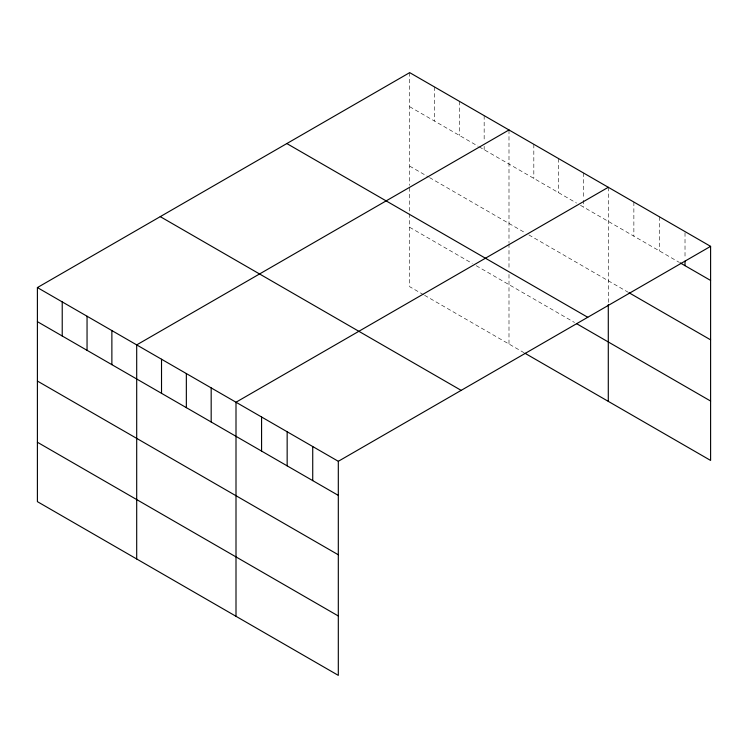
<?xml version="1.0" encoding="UTF-8"?>
<svg xmlns="http://www.w3.org/2000/svg" width="748" height="748" viewBox="0 0 748 748"><rect width="100%" height="100%" fill="white"/><g stroke="black" fill="none" stroke-linecap="round" stroke-linejoin="round"><path stroke-width="0.56" stroke-dasharray="3.74 2.81" d="M409.689 106.721L478.206 146.281M479.197 146.851L576.512 203.035M580.485 205.326L679.119 262.277M409.689 166.112L428.557 177.005M429.548 177.585L524.881 232.619M528.855 234.909L627.965 292.131M409.689 227.308L472.25 263.427M476.224 265.718L574.529 322.472M423.592 294.731L409.689 286.699L409.689 186.514M424.584 295.301L523.89 352.635M685.018 232.722L685.018 258.864M659.446 216.827L659.446 250.917M633.865 202.054L633.865 236.144M608.292 187.29L608.292 303.436M583.468 172.956L583.468 199.09M583.468 200.23L583.468 207.046M558.644 158.623L558.644 192.713M533.82 144.289L533.82 178.379M508.995 129.956L508.995 242.707M508.995 243.839L508.995 269.906M508.995 274.441L508.995 344.033M484.162 115.622L484.162 141.765M484.162 146.309L484.162 149.722M459.337 101.298L459.337 135.388M434.513 86.964L434.513 121.054M409.689 72.631L409.689 185.382"/><path stroke-width="1.12" d="M37.4 287.569L338.311 461.301L338.311 675.369L37.4 501.646L37.4 287.569L409.689 72.631L710.6 246.354L710.6 460.431L524.881 353.206M508.995 129.956L136.697 344.903L136.697 558.971M608.292 187.29L236.003 402.228L236.003 616.305M338.311 461.301L710.6 246.354M680.1 262.838L710.6 280.444M628.946 292.702L710.6 339.844M286.839 143.56L587.741 317.283M576.512 323.622L710.6 401.04M160.259 216.639L461.161 390.363M37.4 321.659L338.311 495.391M37.4 381.05L338.311 554.782M37.4 442.246L338.311 615.978M685.018 261.136L685.018 265.68M608.292 304.576L608.292 401.367M312.729 446.528L312.729 480.618M287.157 431.764L287.157 465.854M261.576 417.001L261.576 451.091M211.179 387.894L211.179 421.984M186.346 373.561L186.346 407.651M161.521 359.236L161.521 393.326M111.873 330.569L111.873 364.659M87.049 316.236L87.049 350.326M62.224 301.902L62.224 335.992"/></g></svg>
